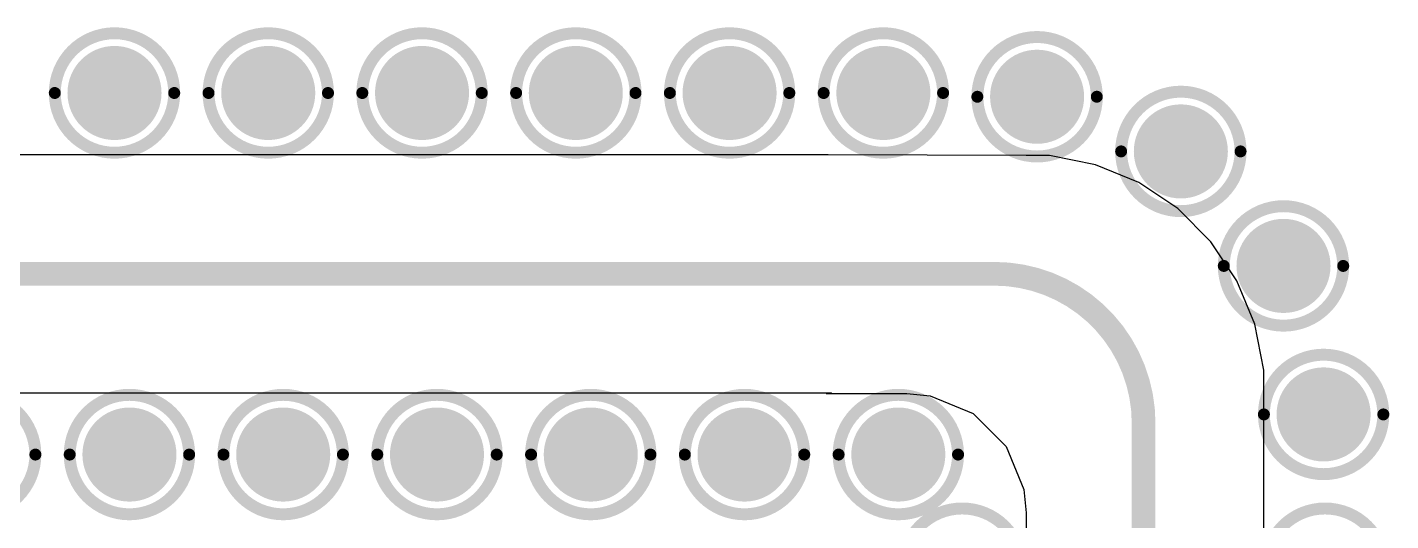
# Model space of a CAD drawing. Header units: inches. Extents: x -10 to 344, y -7 to 75.
# Drawn here: x 28.97 to 34.76, y 13.17 to 15.27 of the extents above; entities that cross this region are included whole.
import ezdxf

# ---------------------------------------------------------------- set-up
doc = ezdxf.new("R2010")
doc.units = ezdxf.units.IN
for name, color, linetype in [('Bottom Layer', 5, 'Continuous'), ('Drill Drawing', 1, 'Continuous'), ('Mid Layer 1', 16, 'Continuous'), ('Mid Layer 2', 76, 'Continuous'), ('Top Layer', 1, 'Continuous'), ('Via Holes', 16, 'Continuous')]:
    doc.layers.add(name, color=color, linetype=linetype)

msp = doc.modelspace()

# ---------------------------------------------------------------- hatches: boundary and pattern name
at = {"layer": 'Bottom Layer'}
h = msp.add_hatch(color=5, dxfattribs=at)
edge = h.paths.add_edge_path()
edge.add_arc((29.3361, 14.9927), 0.2, 0, 360)
h = msp.add_hatch(color=5, dxfattribs=at)
edge = h.paths.add_edge_path()
edge.add_arc((29.99, 14.9927), 0.2, 0, 360)
h = msp.add_hatch(color=5, dxfattribs=at)
edge = h.paths.add_edge_path()
edge.add_arc((30.644, 14.9927), 0.2, 0, 360)
h = msp.add_hatch(color=5, dxfattribs=at)
edge = h.paths.add_edge_path()
edge.add_arc((31.298, 14.9927), 0.2, 0, 360)
h = msp.add_hatch(color=5, dxfattribs=at)
edge = h.paths.add_edge_path()
edge.add_arc((31.952, 14.9927), 0.2, 0, 360)
h = msp.add_hatch(color=5, dxfattribs=at)
edge = h.paths.add_edge_path()
edge.add_arc((32.606, 14.9927), 0.2, 0, 360)
h = msp.add_hatch(color=5, dxfattribs=at)
edge = h.paths.add_edge_path()
edge.add_arc((33.2598, 14.9767), 0.2, 0, 360)
h = msp.add_hatch(color=5, dxfattribs=at)
edge = h.paths.add_edge_path()
edge.add_arc((33.8712, 14.7443), 0.2, 0, 360)
h = msp.add_hatch(color=5, dxfattribs=at)
edge = h.paths.add_edge_path()
edge.add_arc((34.3078, 14.2574), 0.2, 0, 360)
h = msp.add_hatch(color=5, dxfattribs=at)
edge = h.paths.add_edge_path()
edge.add_arc((34.4784, 13.626), 0.2, 0, 360)
h = msp.add_hatch(color=5, dxfattribs=at)
edge = h.paths.add_edge_path()
edge.add_arc((29.3996, 13.4553), 0.2, 0, 360)
h = msp.add_hatch(color=5, dxfattribs=at)
edge = h.paths.add_edge_path()
edge.add_arc((30.0536, 13.4553), 0.2, 0, 360)
h = msp.add_hatch(color=5, dxfattribs=at)
edge = h.paths.add_edge_path()
edge.add_arc((30.7076, 13.4553), 0.2, 0, 360)
h = msp.add_hatch(color=5, dxfattribs=at)
edge = h.paths.add_edge_path()
edge.add_arc((31.3616, 13.4553), 0.2, 0, 360)
h = msp.add_hatch(color=5, dxfattribs=at)
edge = h.paths.add_edge_path()
edge.add_arc((32.0156, 13.4553), 0.2, 0, 360)
h = msp.add_hatch(color=5, dxfattribs=at)
edge = h.paths.add_edge_path()
edge.add_arc((32.6696, 13.4553), 0.2, 0, 360)
at = {"layer": 'Mid Layer 1'}
h = msp.add_hatch(color=16, dxfattribs=at)
edge = h.paths.add_edge_path()
edge.add_arc((29.3361, 14.9927), 0.2, 0, 360)
h = msp.add_hatch(color=16, dxfattribs=at)
edge = h.paths.add_edge_path()
edge.add_arc((29.99, 14.9927), 0.2, 0, 360)
h = msp.add_hatch(color=16, dxfattribs=at)
edge = h.paths.add_edge_path()
edge.add_arc((30.644, 14.9927), 0.2, 0, 360)
h = msp.add_hatch(color=16, dxfattribs=at)
edge = h.paths.add_edge_path()
edge.add_arc((31.298, 14.9927), 0.2, 0, 360)
h = msp.add_hatch(color=16, dxfattribs=at)
edge = h.paths.add_edge_path()
edge.add_arc((31.952, 14.9927), 0.2, 0, 360)
h = msp.add_hatch(color=16, dxfattribs=at)
edge = h.paths.add_edge_path()
edge.add_arc((32.606, 14.9927), 0.2, 0, 360)
h = msp.add_hatch(color=16, dxfattribs=at)
edge = h.paths.add_edge_path()
edge.add_arc((33.2598, 14.9767), 0.2, 0, 360)
h = msp.add_hatch(color=16, dxfattribs=at)
edge = h.paths.add_edge_path()
edge.add_arc((33.8712, 14.7443), 0.2, 0, 360)
h = msp.add_hatch(color=16, dxfattribs=at)
edge = h.paths.add_edge_path()
edge.add_arc((34.3078, 14.2574), 0.2, 0, 360)
h = msp.add_hatch(color=16, dxfattribs=at)
edge = h.paths.add_edge_path()
edge.add_arc((34.4784, 13.626), 0.2, 0, 360)
h = msp.add_hatch(color=16, dxfattribs=at)
edge = h.paths.add_edge_path()
edge.add_arc((29.3996, 13.4553), 0.2, 0, 360)
h = msp.add_hatch(color=16, dxfattribs=at)
edge = h.paths.add_edge_path()
edge.add_arc((30.0536, 13.4553), 0.2, 0, 360)
h = msp.add_hatch(color=16, dxfattribs=at)
edge = h.paths.add_edge_path()
edge.add_arc((30.7076, 13.4553), 0.2, 0, 360)
h = msp.add_hatch(color=16, dxfattribs=at)
edge = h.paths.add_edge_path()
edge.add_arc((31.3616, 13.4553), 0.2, 0, 360)
h = msp.add_hatch(color=16, dxfattribs=at)
edge = h.paths.add_edge_path()
edge.add_arc((32.0156, 13.4553), 0.2, 0, 360)
h = msp.add_hatch(color=16, dxfattribs=at)
edge = h.paths.add_edge_path()
edge.add_arc((32.6696, 13.4553), 0.2, 0, 360)
at = {"layer": 'Mid Layer 2'}
h = msp.add_hatch(color=76, dxfattribs=at)
edge = h.paths.add_edge_path()
edge.add_arc((29.3361, 14.9927), 0.2, 0, 360)
h = msp.add_hatch(color=76, dxfattribs=at)
edge = h.paths.add_edge_path()
edge.add_arc((29.99, 14.9927), 0.2, 0, 360)
h = msp.add_hatch(color=76, dxfattribs=at)
edge = h.paths.add_edge_path()
edge.add_arc((30.644, 14.9927), 0.2, 0, 360)
h = msp.add_hatch(color=76, dxfattribs=at)
edge = h.paths.add_edge_path()
edge.add_arc((31.298, 14.9927), 0.2, 0, 360)
h = msp.add_hatch(color=76, dxfattribs=at)
edge = h.paths.add_edge_path()
edge.add_arc((31.952, 14.9927), 0.2, 0, 360)
h = msp.add_hatch(color=76, dxfattribs=at)
edge = h.paths.add_edge_path()
edge.add_arc((32.606, 14.9927), 0.2, 0, 360)
h = msp.add_hatch(color=76, dxfattribs=at)
edge = h.paths.add_edge_path()
edge.add_arc((33.2598, 14.9767), 0.2, 0, 360)
h = msp.add_hatch(color=76, dxfattribs=at)
edge = h.paths.add_edge_path()
edge.add_arc((33.8712, 14.7443), 0.2, 0, 360)
h = msp.add_hatch(color=76, dxfattribs=at)
edge = h.paths.add_edge_path()
edge.add_arc((34.3078, 14.2574), 0.2, 0, 360)
h = msp.add_hatch(color=76, dxfattribs=at)
edge = h.paths.add_edge_path()
edge.add_arc((34.4784, 13.626), 0.2, 0, 360)
h = msp.add_hatch(color=76, dxfattribs=at)
edge = h.paths.add_edge_path()
edge.add_arc((29.3996, 13.4553), 0.2, 0, 360)
h = msp.add_hatch(color=76, dxfattribs=at)
edge = h.paths.add_edge_path()
edge.add_arc((30.0536, 13.4553), 0.2, 0, 360)
h = msp.add_hatch(color=76, dxfattribs=at)
edge = h.paths.add_edge_path()
edge.add_arc((30.7076, 13.4553), 0.2, 0, 360)
h = msp.add_hatch(color=76, dxfattribs=at)
edge = h.paths.add_edge_path()
edge.add_arc((31.3616, 13.4553), 0.2, 0, 360)
h = msp.add_hatch(color=76, dxfattribs=at)
edge = h.paths.add_edge_path()
edge.add_arc((32.0156, 13.4553), 0.2, 0, 360)
h = msp.add_hatch(color=76, dxfattribs=at)
edge = h.paths.add_edge_path()
edge.add_arc((32.6696, 13.4553), 0.2, 0, 360)
at = {"layer": 'Top Layer'}
h = msp.add_hatch(color=1, dxfattribs=at)
edge = h.paths.add_edge_path()
edge.add_arc((29.3361, 14.9927), 0.2, 0, 360)
h = msp.add_hatch(color=1, dxfattribs=at)
edge = h.paths.add_edge_path()
edge.add_arc((29.99, 14.9927), 0.2, 0, 360)
h = msp.add_hatch(color=1, dxfattribs=at)
edge = h.paths.add_edge_path()
edge.add_arc((30.644, 14.9927), 0.2, 0, 360)
h = msp.add_hatch(color=1, dxfattribs=at)
edge = h.paths.add_edge_path()
edge.add_arc((31.298, 14.9927), 0.2, 0, 360)
h = msp.add_hatch(color=1, dxfattribs=at)
edge = h.paths.add_edge_path()
edge.add_arc((31.952, 14.9927), 0.2, 0, 360)
h = msp.add_hatch(color=1, dxfattribs=at)
edge = h.paths.add_edge_path()
edge.add_arc((32.606, 14.9927), 0.2, 0, 360)
h = msp.add_hatch(color=1, dxfattribs=at)
edge = h.paths.add_edge_path()
edge.add_arc((33.2598, 14.9767), 0.2, 0, 360)
h = msp.add_hatch(color=1, dxfattribs=at)
edge = h.paths.add_edge_path()
edge.add_arc((33.8712, 14.7443), 0.2, 0, 360)
h = msp.add_hatch(color=1, dxfattribs=at)
edge = h.paths.add_edge_path()
edge.add_arc((34.3078, 14.2574), 0.2, 0, 360)
h = msp.add_hatch(color=1, dxfattribs=at)
edge = h.paths.add_edge_path()
edge.add_arc((34.4784, 13.626), 0.2, 0, 360)
h = msp.add_hatch(color=1, dxfattribs=at)
edge = h.paths.add_edge_path()
edge.add_arc((29.3996, 13.4553), 0.2, 0, 360)
h = msp.add_hatch(color=1, dxfattribs=at)
edge = h.paths.add_edge_path()
edge.add_arc((30.0536, 13.4553), 0.2, 0, 360)
h = msp.add_hatch(color=1, dxfattribs=at)
edge = h.paths.add_edge_path()
edge.add_arc((30.7076, 13.4553), 0.2, 0, 360)
h = msp.add_hatch(color=1, dxfattribs=at)
edge = h.paths.add_edge_path()
edge.add_arc((31.3616, 13.4553), 0.2, 0, 360)
h = msp.add_hatch(color=1, dxfattribs=at)
edge = h.paths.add_edge_path()
edge.add_arc((32.0156, 13.4553), 0.2, 0, 360)
h = msp.add_hatch(color=1, dxfattribs=at)
edge = h.paths.add_edge_path()
edge.add_arc((32.6696, 13.4553), 0.2, 0, 360)
at = {"layer": 'Via Holes'}
h = msp.add_hatch(color=7, dxfattribs=at)
edge = h.paths.add_edge_path()
edge.add_arc((29.3361, 14.9927), 0.1, 0, 360)
h = msp.add_hatch(color=7, dxfattribs=at)
edge = h.paths.add_edge_path()
edge.add_arc((29.99, 14.9927), 0.1, 0, 360)
h = msp.add_hatch(color=7, dxfattribs=at)
edge = h.paths.add_edge_path()
edge.add_arc((30.644, 14.9927), 0.1, 0, 360)
h = msp.add_hatch(color=7, dxfattribs=at)
edge = h.paths.add_edge_path()
edge.add_arc((31.298, 14.9927), 0.1, 0, 360)
h = msp.add_hatch(color=7, dxfattribs=at)
edge = h.paths.add_edge_path()
edge.add_arc((31.952, 14.9927), 0.1, 0, 360)
h = msp.add_hatch(color=7, dxfattribs=at)
edge = h.paths.add_edge_path()
edge.add_arc((32.606, 14.9927), 0.1, 0, 360)
h = msp.add_hatch(color=7, dxfattribs=at)
edge = h.paths.add_edge_path()
edge.add_arc((33.2598, 14.9767), 0.1, 0, 360)
h = msp.add_hatch(color=7, dxfattribs=at)
edge = h.paths.add_edge_path()
edge.add_arc((33.8712, 14.7443), 0.1, 0, 360)
h = msp.add_hatch(color=7, dxfattribs=at)
edge = h.paths.add_edge_path()
edge.add_arc((34.3078, 14.2574), 0.1, 0, 360)
h = msp.add_hatch(color=7, dxfattribs=at)
edge = h.paths.add_edge_path()
edge.add_arc((34.4784, 13.626), 0.1, 0, 360)
h = msp.add_hatch(color=7, dxfattribs=at)
edge = h.paths.add_edge_path()
edge.add_arc((29.3996, 13.4553), 0.1, 0, 360)
h = msp.add_hatch(color=7, dxfattribs=at)
edge = h.paths.add_edge_path()
edge.add_arc((30.0536, 13.4553), 0.1, 0, 360)
h = msp.add_hatch(color=7, dxfattribs=at)
edge = h.paths.add_edge_path()
edge.add_arc((30.7076, 13.4553), 0.1, 0, 360)
h = msp.add_hatch(color=7, dxfattribs=at)
edge = h.paths.add_edge_path()
edge.add_arc((31.3616, 13.4553), 0.1, 0, 360)
h = msp.add_hatch(color=7, dxfattribs=at)
edge = h.paths.add_edge_path()
edge.add_arc((32.0156, 13.4553), 0.1, 0, 360)
h = msp.add_hatch(color=7, dxfattribs=at)
edge = h.paths.add_edge_path()
edge.add_arc((32.6696, 13.4553), 0.1, 0, 360)

# ---------------------------------------------------------------- linework, layer by layer
at = {"layer": 'Drill Drawing'}
for points in [[(29.5901, 14.9927, 0.0508, 0.0508, 1), (29.0821, 14.9927, 0.0508, 0.0508, 1)], [(30.244, 14.9927, 0.0508, 0.0508, 1), (29.736, 14.9927, 0.0508, 0.0508, 1)], [(30.898, 14.9927, 0.0508, 0.0508, 1), (30.39, 14.9927, 0.0508, 0.0508, 1)], [(31.552, 14.9927, 0.0508, 0.0508, 1), (31.044, 14.9927, 0.0508, 0.0508, 1)], [(32.206, 14.9927, 0.0508, 0.0508, 1), (31.698, 14.9927, 0.0508, 0.0508, 1)], [(32.86, 14.9927, 0.0508, 0.0508, 1), (32.352, 14.9927, 0.0508, 0.0508, 1)], [(33.5138, 14.9767, 0.0508, 0.0508, 1), (33.0058, 14.9767, 0.0508, 0.0508, 1)], [(34.1252, 14.7443, 0.0508, 0.0508, 1), (33.6172, 14.7443, 0.0508, 0.0508, 1)], [(29.0694, 14.9927, 0.0254, 0.0254, 1), (29.0948, 14.9927, 0.0254, 0.0254, 1)], [(29.5774, 14.9927, 0.0254, 0.0254, 1), (29.6028, 14.9927, 0.0254, 0.0254, 1)], [(29.7233, 14.9927, 0.0254, 0.0254, 1), (29.7487, 14.9927, 0.0254, 0.0254, 1)], [(30.2313, 14.9927, 0.0254, 0.0254, 1), (30.2567, 14.9927, 0.0254, 0.0254, 1)], [(30.3773, 14.9927, 0.0254, 0.0254, 1), (30.4027, 14.9927, 0.0254, 0.0254, 1)], [(30.8853, 14.9927, 0.0254, 0.0254, 1), (30.9107, 14.9927, 0.0254, 0.0254, 1)], [(31.0313, 14.9927, 0.0254, 0.0254, 1), (31.0567, 14.9927, 0.0254, 0.0254, 1)], [(31.5393, 14.9927, 0.0254, 0.0254, 1), (31.5647, 14.9927, 0.0254, 0.0254, 1)], [(31.6853, 14.9927, 0.0254, 0.0254, 1), (31.7107, 14.9927, 0.0254, 0.0254, 1)], [(32.1933, 14.9927, 0.0254, 0.0254, 1), (32.2187, 14.9927, 0.0254, 0.0254, 1)], [(32.3393, 14.9927, 0.0254, 0.0254, 1), (32.3647, 14.9927, 0.0254, 0.0254, 1)], [(32.8473, 14.9927, 0.0254, 0.0254, 1), (32.8727, 14.9927, 0.0254, 0.0254, 1)], [(32.9931, 14.9767, 0.0254, 0.0254, 1), (33.0185, 14.9767, 0.0254, 0.0254, 1)], [(33.5011, 14.9767, 0.0254, 0.0254, 1), (33.5265, 14.9767, 0.0254, 0.0254, 1)], [(33.6045, 14.7443, 0.0254, 0.0254, 1), (33.6299, 14.7443, 0.0254, 0.0254, 1)], [(34.1125, 14.7443, 0.0254, 0.0254, 1), (34.1379, 14.7443, 0.0254, 0.0254, 1)], [(34.5618, 14.2574, 0.0508, 0.0508, 1), (34.0538, 14.2574, 0.0508, 0.0508, 1)], [(34.0411, 14.2574, 0.0254, 0.0254, 1), (34.0665, 14.2574, 0.0254, 0.0254, 1)], [(34.5491, 14.2574, 0.0254, 0.0254, 1), (34.5745, 14.2574, 0.0254, 0.0254, 1)], [(34.7324, 13.626, 0.0508, 0.0508, 1), (34.2244, 13.626, 0.0508, 0.0508, 1)], [(28.9996, 13.4553, 0.0508, 0.0508, 1), (28.4916, 13.4553, 0.0508, 0.0508, 1)], [(29.6536, 13.4553, 0.0508, 0.0508, 1), (29.1456, 13.4553, 0.0508, 0.0508, 1)], [(30.3076, 13.4553, 0.0508, 0.0508, 1), (29.7996, 13.4553, 0.0508, 0.0508, 1)], [(30.9616, 13.4553, 0.0508, 0.0508, 1), (30.4536, 13.4553, 0.0508, 0.0508, 1)], [(31.6156, 13.4553, 0.0508, 0.0508, 1), (31.1076, 13.4553, 0.0508, 0.0508, 1)], [(32.2696, 13.4553, 0.0508, 0.0508, 1), (31.7616, 13.4553, 0.0508, 0.0508, 1)], [(32.9236, 13.4553, 0.0508, 0.0508, 1), (32.4156, 13.4553, 0.0508, 0.0508, 1)], [(34.2117, 13.626, 0.0254, 0.0254, 1), (34.2371, 13.626, 0.0254, 0.0254, 1)], [(34.7197, 13.626, 0.0254, 0.0254, 1), (34.7451, 13.626, 0.0254, 0.0254, 1)], [(28.9869, 13.4553, 0.0254, 0.0254, 1), (29.0123, 13.4553, 0.0254, 0.0254, 1)], [(29.1329, 13.4553, 0.0254, 0.0254, 1), (29.1583, 13.4553, 0.0254, 0.0254, 1)], [(29.6409, 13.4553, 0.0254, 0.0254, 1), (29.6663, 13.4553, 0.0254, 0.0254, 1)], [(29.7869, 13.4553, 0.0254, 0.0254, 1), (29.8123, 13.4553, 0.0254, 0.0254, 1)], [(30.2949, 13.4553, 0.0254, 0.0254, 1), (30.3203, 13.4553, 0.0254, 0.0254, 1)], [(30.4409, 13.4553, 0.0254, 0.0254, 1), (30.4663, 13.4553, 0.0254, 0.0254, 1)], [(30.9489, 13.4553, 0.0254, 0.0254, 1), (30.9743, 13.4553, 0.0254, 0.0254, 1)], [(31.0949, 13.4553, 0.0254, 0.0254, 1), (31.1203, 13.4553, 0.0254, 0.0254, 1)], [(31.6029, 13.4553, 0.0254, 0.0254, 1), (31.6283, 13.4553, 0.0254, 0.0254, 1)], [(31.7489, 13.4553, 0.0254, 0.0254, 1), (31.7743, 13.4553, 0.0254, 0.0254, 1)], [(32.2569, 13.4553, 0.0254, 0.0254, 1), (32.2823, 13.4553, 0.0254, 0.0254, 1)], [(32.4029, 13.4553, 0.0254, 0.0254, 1), (32.4283, 13.4553, 0.0254, 0.0254, 1)], [(32.9109, 13.4553, 0.0254, 0.0254, 1), (32.9363, 13.4553, 0.0254, 0.0254, 1)], [(33.1953, 12.9721, 0.0508, 0.0508, 1), (32.6873, 12.9721, 0.0508, 0.0508, 1)], [(34.7384, 12.9721, 0.0508, 0.0508, 1), (34.2304, 12.9721, 0.0508, 0.0508, 1)]]:
    msp.add_lwpolyline(points, format="xyseb", close=True, dxfattribs=at)
at = {"layer": 'Top Layer'}
for p, q in [((32.371, 14.73), (27.0288, 14.73)), ((32.371, 14.73), (27.0288, 14.73)), ((33.2133, 14.7267), (32.371, 14.73)), ((33.2133, 14.7267), (32.371, 14.73)), ((33.3129, 14.7267), (33.2133, 14.7267)), ((33.2133, 14.7267), (33.2133, 14.7267)), ((33.3129, 14.7267), (33.2133, 14.7267)), ((33.2133, 14.7267), (33.2133, 14.7267)), ((33.5083, 14.6878), (33.3129, 14.7267)), ((33.5083, 14.6878), (33.3129, 14.7267)), ((33.6924, 14.6116), (33.5083, 14.6878)), ((33.6924, 14.6116), (33.5083, 14.6878)), ((33.8581, 14.5009), (33.6924, 14.6116)), ((33.8581, 14.5009), (33.6924, 14.6116)), ((33.999, 14.36), (33.8581, 14.5009)), ((33.999, 14.36), (33.8581, 14.5009)), ((34.1097, 14.1943), (33.999, 14.36)), ((34.1097, 14.1943), (33.999, 14.36)), ((34.1859, 14.0102), (34.1097, 14.1943)), ((34.1859, 14.0102), (34.1097, 14.1943)), ((34.2248, 13.8148), (34.1859, 14.0102)), ((34.2248, 13.8148), (34.1859, 14.0102)), ((34.2248, 13.7152), (34.2248, 13.8148)), ((34.2248, 12.088), (34.2248, 13.8148)), ((27.0513, 13.7184), (32.3853, 13.7184)), ((27.0513, 13.7184), (32.3626, 13.7184)), ((32.3626, 13.7184), (32.3628, 13.7152)), ((32.3853, 13.7184), (32.3628, 13.7152)), ((32.3628, 13.7152), (32.7061, 13.7152)), ((32.3628, 13.7152), (32.3629, 13.7152)), ((32.3629, 13.7152), (32.7061, 13.7152)), ((32.7061, 13.7152), (32.8051, 13.7054)), ((32.7061, 13.7152), (32.8051, 13.7054)), ((32.8051, 13.7054), (32.9879, 13.6297)), ((32.8051, 13.7054), (32.9879, 13.6297)), ((34.2248, 12.088), (34.2248, 13.7152)), ((32.9879, 13.6297), (33.1278, 13.4898)), ((32.9879, 13.6297), (33.1278, 13.4898)), ((33.1278, 13.4898), (33.2036, 13.3069)), ((33.1278, 13.4898), (33.2036, 13.3069)), ((33.2036, 13.3069), (33.2133, 13.208)), ((33.2036, 13.3069), (33.2133, 13.208)), ((33.2133, 13.208), (33.2133, 13.208)), ((33.2133, 13.208), (33.2133, 12.088)), ((33.2133, 13.208), (33.2133, 13.208)), ((33.2133, 13.208), (33.2133, 12.0641))]:
    msp.add_line(p, q, dxfattribs=at)
for points in [[(27.576, 14.224, 0.1009, 0.1009, 0), (33.0778, 14.224, 0.1009, 0.1009, 0)], [(33.0778, 14.224, 0.1009, 0.1009, -0.414214), (33.7128, 13.589, 0.1009, 0.1009, 0)], [(33.7128, 12.3976, 0.1009, 0.1009, 0), (33.7128, 13.589, 0.1009, 0.1009, 0)]]:
    msp.add_lwpolyline(points, format="xyseb", dxfattribs=at)
for points in [[(33.0526, 14.224, 0.0504, 0.0504, 1), (33.1031, 14.224, 0.0504, 0.0504, 1)], [(33.0526, 14.224, 0.0504, 0.0504, 1), (33.1031, 14.224, 0.0504, 0.0504, 1)], [(33.6876, 13.589, 0.0504, 0.0504, 1), (33.7381, 13.589, 0.0504, 0.0504, 1)], [(33.6876, 13.589, 0.0504, 0.0504, 1), (33.7381, 13.589, 0.0504, 0.0504, 1)]]:
    msp.add_lwpolyline(points, format="xyseb", close=True, dxfattribs=at)

doc.saveas('drawing.dxf')
